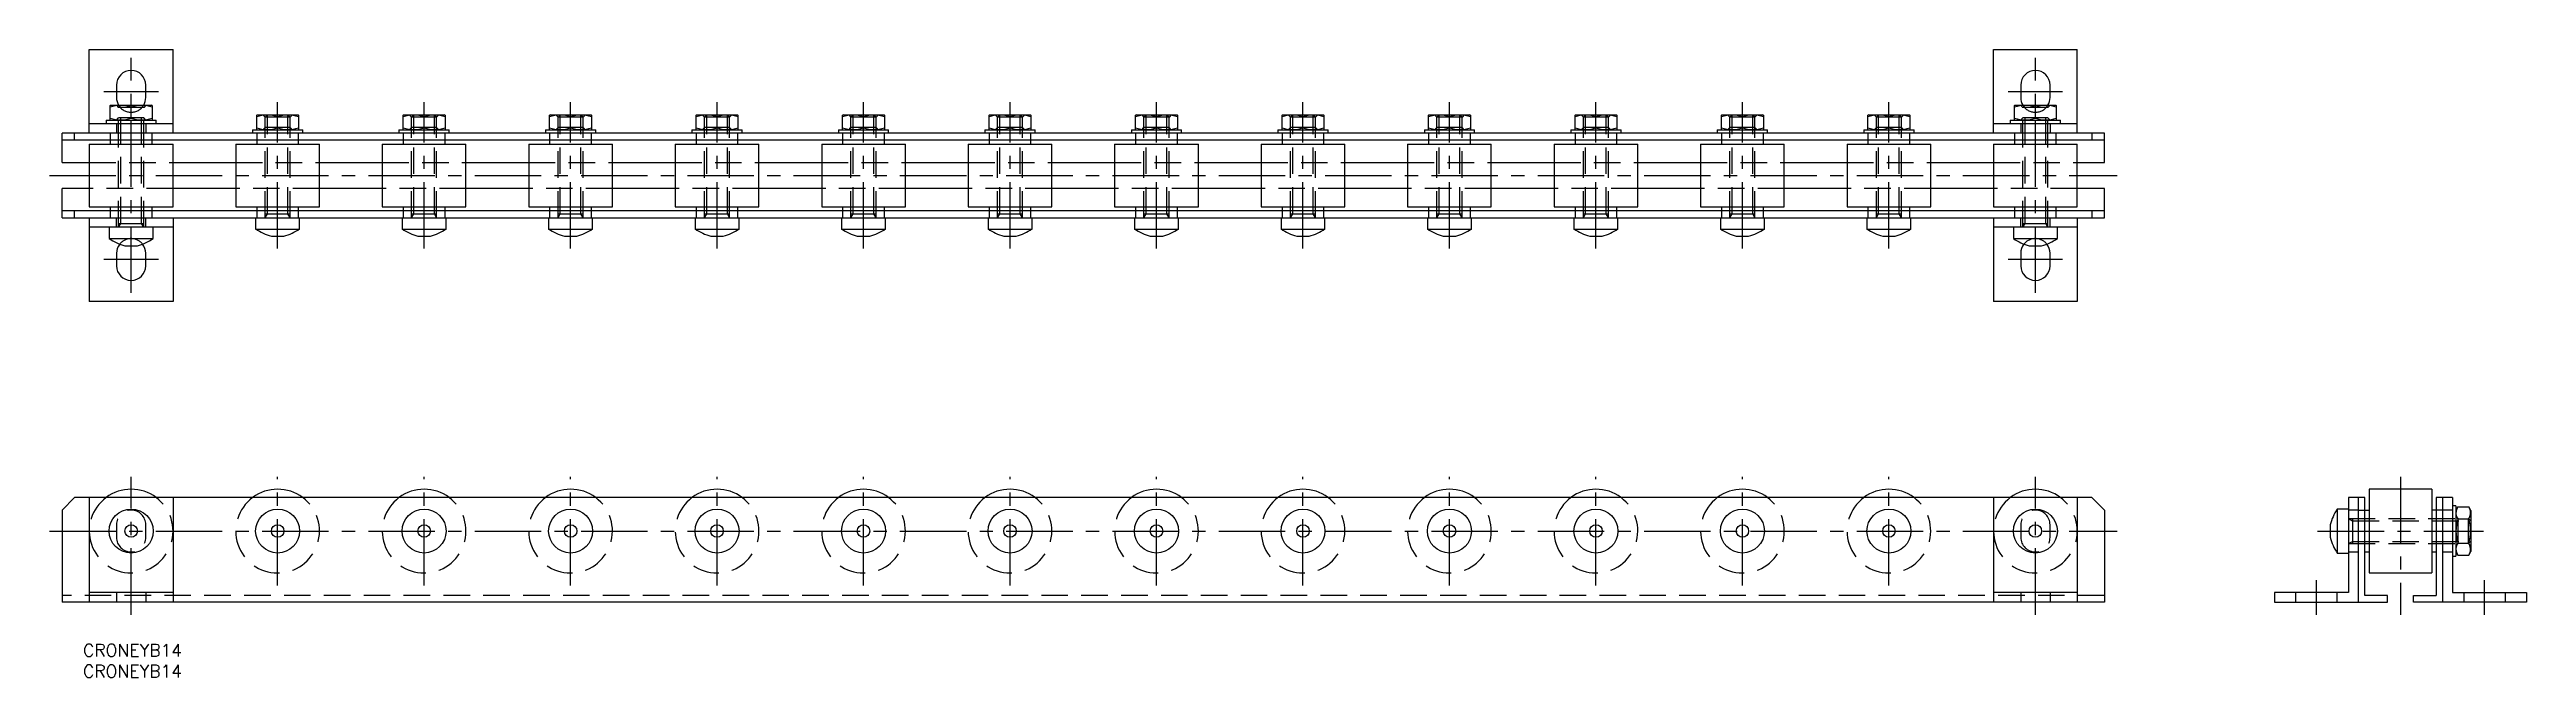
# Model space of a CAD drawing. Extents: x -3 to 589, y -8 to 142.
import ezdxf

# ---------------------------------------------------------------- set-up
doc = ezdxf.new("R2010")
doc.units = 0
doc.header["$LTSCALE"] = 0.5
doc.linetypes.add('CENTER', pattern=[50.8, 31.75, -6.35, 6.35, -6.35])
doc.linetypes.add('DASHED', pattern=[19.05, 12.7, -6.35])
for name, color, linetype in [('MSM_CENTER', 1, 'CENTER'), ('MSM_CONTINUOUS', 7, 'CONTINUOUS'), ('MSM_DASHED', 4, 'DASHED'), ('MSM_PART_NUMBER', 7, 'CONTINUOUS')]:
    doc.layers.add(name, color=color, linetype=linetype)
doc.styles.get("Standard").update_dxf_attribs({"font": 'txt.shx', "height": 3, "bigfont": 'bigfont.shx'})

# ---------------------------------------------------------------- blocks, each defined once
blk = doc.blocks.new('*U45')
at = {"layer": 'MSM_PART_NUMBER'}
blk.add_text('CRONEYB14', height=3, dxfattribs=at).set_placement((5, -3))
blk = doc.blocks.new('*U46')
at = {"layer": 'MSM_PART_NUMBER'}
blk.add_text('CRONEYB14', height=3, dxfattribs=at).set_placement((5, -8))

msp = doc.modelspace()

# ---------------------------------------------------------------- linework, layer by layer
at = {"layer": 'MSM_CENTER'}
for p, q in [((16.5, 83.91), (16.5, 140.11)), ((471.5, 83.91), (471.5, 140.11)), ((10, 132.11), (23, 132.11)), ((465, 132.11), (478, 132.11)), ((51.5, 94.51), (51.5, 129.51)), ((86.5, 94.51), (86.5, 129.51)), ((121.5, 94.51), (121.5, 129.51)), ((156.5, 94.51), (156.5, 129.51)), ((191.5, 94.51), (191.5, 129.51)), ((226.5, 94.51), (226.5, 129.51)), ((261.5, 94.51), (261.5, 129.51)), ((296.5, 94.51), (296.5, 129.51)), ((331.5, 94.51), (331.5, 129.51)), ((366.5, 94.51), (366.5, 129.51)), ((401.5, 94.51), (401.5, 129.51)), ((436.5, 94.51), (436.5, 129.51)), ((-3, 112.01), (491, 112.01)), ((23, 91.91), (10, 91.91)), ((478, 91.91), (465, 91.91)), ((16.5, 7), (16.5, 40)), ((51.5, 14), (51.5, 40)), ((86.5, 14), (86.5, 40)), ((121.5, 14), (121.5, 40)), ((156.5, 14), (156.5, 40)), ((191.5, 14), (191.5, 40)), ((226.5, 14), (226.5, 40)), ((261.5, 14), (261.5, 40)), ((296.5, 14), (296.5, 40)), ((331.5, 14), (331.5, 40)), ((366.5, 14), (366.5, 40)), ((401.5, 14), (401.5, 40)), ((436.5, 14), (436.5, 40)), ((471.5, 7), (471.5, 40)), ((558.74, 40), (558.74, 7)), ((-3, 27), (491, 27)), ((538.94, 27), (578.54, 27)), ((538.64, 7), (538.64, 15.3)), ((578.84, 7), (578.84, 15.3))]:
    msp.add_line(p, q, dxfattribs=at)
at = {"layer": 'MSM_CONTINUOUS'}
for p, q in [((6.5, 122.11), (6.5, 142.11)), ((6.5, 142.11), (26.5, 142.11)), ((26.5, 122.11), (26.5, 142.11)), ((461.5, 122.11), (461.5, 142.11)), ((461.5, 142.11), (481.5, 142.11)), ((481.5, 122.11), (481.5, 142.11)), ((13, 133.61), (13, 130.61)), ((20, 130.61), (20, 133.61)), ((468, 133.61), (468, 130.61)), ((475, 130.61), (475, 133.61)), ((6.5, 124.41), (26.5, 124.41)), ((10.5, 125.21), (10.5, 124.41)), ((10.5, 125.21), (22.5, 125.21)), ((11.6, 128.81), (11.5, 128.75)), ((11.5, 125.27), (11.5, 128.75)), ((11.5, 125.27), (11.6, 125.21)), ((11.6, 128.81), (21.4, 128.81)), ((16.5, 125.72), (16.5, 128.31)), ((21.5, 128.75), (21.4, 128.81)), ((21.4, 125.21), (21.5, 125.27)), ((21.5, 128.75), (21.5, 125.27)), ((22.5, 124.41), (22.5, 125.21)), ((46.6, 126.51), (46.5, 126.45)), ((46.5, 122.97), (46.5, 126.45)), ((46.6, 126.51), (56.4, 126.51)), ((51.5, 123.42), (51.5, 126.01)), ((56.5, 126.45), (56.4, 126.51)), ((56.5, 126.45), (56.5, 122.97)), ((81.6, 126.51), (81.5, 126.45)), ((81.5, 122.97), (81.5, 126.45)), ((81.6, 126.51), (91.4, 126.51)), ((86.5, 123.42), (86.5, 126.01)), ((91.5, 126.45), (91.4, 126.51)), ((91.5, 126.45), (91.5, 122.97)), ((116.6, 126.51), (116.5, 126.45)), ((116.5, 122.97), (116.5, 126.45)), ((116.6, 126.51), (126.4, 126.51)), ((121.5, 123.42), (121.5, 126.01)), ((126.5, 126.45), (126.4, 126.51)), ((126.5, 126.45), (126.5, 122.97)), ((151.6, 126.51), (151.5, 126.45)), ((151.5, 122.97), (151.5, 126.45)), ((151.6, 126.51), (161.4, 126.51)), ((156.5, 123.42), (156.5, 126.01)), ((161.5, 126.45), (161.4, 126.51)), ((161.5, 126.45), (161.5, 122.97)), ((186.6, 126.51), (186.5, 126.45)), ((186.5, 122.97), (186.5, 126.45)), ((186.6, 126.51), (196.4, 126.51)), ((191.5, 123.42), (191.5, 126.01)), ((196.5, 126.45), (196.4, 126.51)), ((196.5, 126.45), (196.5, 122.97)), ((221.6, 126.51), (221.5, 126.45)), ((221.5, 122.97), (221.5, 126.45)), ((221.6, 126.51), (231.4, 126.51)), ((226.5, 123.42), (226.5, 126.01)), ((231.5, 126.45), (231.4, 126.51)), ((231.5, 126.45), (231.5, 122.97)), ((256.6, 126.51), (256.5, 126.45)), ((256.5, 122.97), (256.5, 126.45)), ((256.6, 126.51), (266.4, 126.51)), ((261.5, 123.42), (261.5, 126.01)), ((266.5, 126.45), (266.4, 126.51)), ((266.5, 126.45), (266.5, 122.97)), ((291.6, 126.51), (291.5, 126.45)), ((291.5, 122.97), (291.5, 126.45)), ((291.6, 126.51), (301.4, 126.51)), ((296.5, 123.42), (296.5, 126.01)), ((301.5, 126.45), (301.4, 126.51)), ((301.5, 126.45), (301.5, 122.97)), ((326.6, 126.51), (326.5, 126.45)), ((326.5, 122.97), (326.5, 126.45)), ((326.6, 126.51), (336.4, 126.51)), ((331.5, 123.42), (331.5, 126.01)), ((336.5, 126.45), (336.4, 126.51)), ((336.5, 126.45), (336.5, 122.97)), ((361.6, 126.51), (361.5, 126.45)), ((361.5, 122.97), (361.5, 126.45)), ((361.6, 126.51), (371.4, 126.51)), ((366.5, 123.42), (366.5, 126.01)), ((371.5, 126.45), (371.4, 126.51)), ((371.5, 126.45), (371.5, 122.97)), ((396.6, 126.51), (396.5, 126.45)), ((396.5, 122.97), (396.5, 126.45)), ((396.6, 126.51), (406.4, 126.51)), ((401.5, 123.42), (401.5, 126.01)), ((406.5, 126.45), (406.4, 126.51)), ((406.5, 126.45), (406.5, 122.97)), ((431.6, 126.51), (431.5, 126.45)), ((431.5, 122.97), (431.5, 126.45)), ((431.6, 126.51), (441.4, 126.51)), ((436.5, 123.42), (436.5, 126.01)), ((441.5, 126.45), (441.4, 126.51)), ((441.5, 126.45), (441.5, 122.97)), ((461.5, 124.41), (481.5, 124.41)), ((465.5, 125.21), (465.5, 124.41)), ((465.5, 125.21), (477.5, 125.21)), ((466.6, 128.81), (466.5, 128.75)), ((466.5, 125.27), (466.5, 128.75)), ((466.5, 125.27), (466.6, 125.21)), ((466.6, 128.81), (476.4, 128.81)), ((471.5, 125.72), (471.5, 128.31)), ((476.5, 128.75), (476.4, 128.81)), ((476.4, 125.21), (476.5, 125.27)), ((476.5, 128.75), (476.5, 125.27)), ((477.5, 124.41), (477.5, 125.21)), ((488, 122.11), (0, 122.11)), ((0, 115.11), (0, 122.11)), ((0, 120.51), (488, 120.51)), ((3, 120.51), (3, 122.11)), ((6.5, 119.51), (6.5, 104.51)), ((6.5, 119.51), (26.5, 119.51)), ((11.5, 120.51), (11.5, 119.51)), ((21.5, 119.51), (21.5, 120.51)), ((26.5, 104.51), (26.5, 119.51)), ((41.5, 119.51), (41.5, 104.51)), ((41.5, 119.51), (61.5, 119.51)), ((45.5, 122.91), (45.5, 122.11)), ((45.5, 122.91), (57.5, 122.91)), ((46.5, 122.97), (46.6, 122.91)), ((46.5, 120.51), (46.5, 119.51)), ((56.4, 122.91), (56.5, 122.97)), ((56.5, 119.51), (56.5, 120.51)), ((57.5, 122.11), (57.5, 122.91)), ((61.5, 104.51), (61.5, 119.51)), ((76.5, 119.51), (76.5, 104.51)), ((76.5, 119.51), (96.5, 119.51)), ((80.5, 122.91), (80.5, 122.11)), ((80.5, 122.91), (92.5, 122.91)), ((81.5, 122.97), (81.6, 122.91)), ((81.5, 120.51), (81.5, 119.51)), ((91.4, 122.91), (91.5, 122.97)), ((91.5, 119.51), (91.5, 120.51)), ((92.5, 122.11), (92.5, 122.91)), ((96.5, 104.51), (96.5, 119.51)), ((111.5, 119.51), (111.5, 104.51)), ((111.5, 119.51), (131.5, 119.51)), ((115.5, 122.91), (115.5, 122.11)), ((115.5, 122.91), (127.5, 122.91)), ((116.5, 122.97), (116.6, 122.91)), ((116.5, 120.51), (116.5, 119.51)), ((126.4, 122.91), (126.5, 122.97)), ((126.5, 119.51), (126.5, 120.51)), ((127.5, 122.11), (127.5, 122.91)), ((131.5, 104.51), (131.5, 119.51)), ((146.5, 119.51), (146.5, 104.51)), ((146.5, 119.51), (166.5, 119.51)), ((150.5, 122.91), (150.5, 122.11)), ((150.5, 122.91), (162.5, 122.91)), ((151.5, 122.97), (151.6, 122.91)), ((151.5, 120.51), (151.5, 119.51)), ((161.4, 122.91), (161.5, 122.97)), ((161.5, 119.51), (161.5, 120.51)), ((162.5, 122.11), (162.5, 122.91)), ((166.5, 104.51), (166.5, 119.51)), ((181.5, 119.51), (181.5, 104.51)), ((181.5, 119.51), (201.5, 119.51)), ((185.5, 122.91), (185.5, 122.11)), ((185.5, 122.91), (197.5, 122.91)), ((186.5, 122.97), (186.6, 122.91)), ((186.5, 120.51), (186.5, 119.51)), ((196.4, 122.91), (196.5, 122.97)), ((196.5, 119.51), (196.5, 120.51)), ((197.5, 122.11), (197.5, 122.91)), ((201.5, 104.51), (201.5, 119.51)), ((216.5, 119.51), (216.5, 104.51)), ((216.5, 119.51), (236.5, 119.51)), ((220.5, 122.91), (220.5, 122.11)), ((220.5, 122.91), (232.5, 122.91)), ((221.5, 122.97), (221.6, 122.91)), ((221.5, 120.51), (221.5, 119.51)), ((231.4, 122.91), (231.5, 122.97)), ((231.5, 119.51), (231.5, 120.51)), ((232.5, 122.11), (232.5, 122.91)), ((236.5, 104.51), (236.5, 119.51)), ((251.5, 119.51), (251.5, 104.51)), ((251.5, 119.51), (271.5, 119.51)), ((255.5, 122.91), (255.5, 122.11)), ((255.5, 122.91), (267.5, 122.91)), ((256.5, 122.97), (256.6, 122.91)), ((256.5, 120.51), (256.5, 119.51)), ((266.4, 122.91), (266.5, 122.97)), ((266.5, 119.51), (266.5, 120.51)), ((267.5, 122.11), (267.5, 122.91)), ((271.5, 104.51), (271.5, 119.51)), ((286.5, 119.51), (286.5, 104.51)), ((286.5, 119.51), (306.5, 119.51)), ((290.5, 122.91), (290.5, 122.11)), ((290.5, 122.91), (302.5, 122.91)), ((291.5, 122.97), (291.6, 122.91)), ((291.5, 120.51), (291.5, 119.51)), ((301.4, 122.91), (301.5, 122.97)), ((301.5, 119.51), (301.5, 120.51)), ((302.5, 122.11), (302.5, 122.91)), ((306.5, 104.51), (306.5, 119.51)), ((321.5, 119.51), (321.5, 104.51)), ((321.5, 119.51), (341.5, 119.51)), ((325.5, 122.91), (325.5, 122.11)), ((325.5, 122.91), (337.5, 122.91)), ((326.5, 122.97), (326.6, 122.91)), ((326.5, 120.51), (326.5, 119.51)), ((336.4, 122.91), (336.5, 122.97)), ((336.5, 119.51), (336.5, 120.51)), ((337.5, 122.11), (337.5, 122.91)), ((341.5, 104.51), (341.5, 119.51)), ((356.5, 119.51), (356.5, 104.51)), ((356.5, 119.51), (376.5, 119.51)), ((360.5, 122.91), (360.5, 122.11)), ((360.5, 122.91), (372.5, 122.91)), ((361.5, 122.97), (361.6, 122.91)), ((361.5, 120.51), (361.5, 119.51)), ((371.4, 122.91), (371.5, 122.97)), ((371.5, 119.51), (371.5, 120.51)), ((372.5, 122.11), (372.5, 122.91)), ((376.5, 104.51), (376.5, 119.51)), ((391.5, 119.51), (391.5, 104.51)), ((391.5, 119.51), (411.5, 119.51)), ((395.5, 122.91), (395.5, 122.11)), ((395.5, 122.91), (407.5, 122.91)), ((396.5, 122.97), (396.6, 122.91)), ((396.5, 120.51), (396.5, 119.51)), ((406.4, 122.91), (406.5, 122.97)), ((406.5, 119.51), (406.5, 120.51)), ((407.5, 122.11), (407.5, 122.91)), ((411.5, 104.51), (411.5, 119.51)), ((426.5, 119.51), (426.5, 104.51)), ((426.5, 119.51), (446.5, 119.51)), ((430.5, 122.91), (430.5, 122.11)), ((430.5, 122.91), (442.5, 122.91)), ((431.5, 122.97), (431.6, 122.91)), ((431.5, 120.51), (431.5, 119.51)), ((441.4, 122.91), (441.5, 122.97)), ((441.5, 119.51), (441.5, 120.51)), ((442.5, 122.11), (442.5, 122.91)), ((446.5, 104.51), (446.5, 119.51)), ((461.5, 119.51), (461.5, 104.51)), ((461.5, 119.51), (481.5, 119.51)), ((466.5, 120.51), (466.5, 119.51)), ((476.5, 119.51), (476.5, 120.51)), ((481.5, 104.51), (481.5, 119.51)), ((485, 122.11), (485, 120.51)), ((488, 115.11), (488, 122.11)), ((0, 115.11), (6.5, 115.11)), ((26.5, 115.11), (41.5, 115.11)), ((61.5, 115.11), (76.5, 115.11)), ((96.5, 115.11), (111.5, 115.11)), ((131.5, 115.11), (146.5, 115.11)), ((166.5, 115.11), (181.5, 115.11)), ((201.5, 115.11), (216.5, 115.11)), ((236.5, 115.11), (251.5, 115.11)), ((271.5, 115.11), (286.5, 115.11)), ((306.5, 115.11), (321.5, 115.11)), ((341.5, 115.11), (356.5, 115.11)), ((376.5, 115.11), (391.5, 115.11)), ((411.5, 115.11), (426.5, 115.11)), ((446.5, 115.11), (461.5, 115.11)), ((481.5, 115.11), (488, 115.11)), ((6.5, 108.91), (0, 108.91)), ((0, 101.91), (0, 108.91)), ((41.5, 108.91), (26.5, 108.91)), ((76.5, 108.91), (61.5, 108.91)), ((111.5, 108.91), (96.5, 108.91)), ((146.5, 108.91), (131.5, 108.91)), ((181.5, 108.91), (166.5, 108.91)), ((216.5, 108.91), (201.5, 108.91)), ((251.5, 108.91), (236.5, 108.91)), ((286.5, 108.91), (271.5, 108.91)), ((321.5, 108.91), (306.5, 108.91)), ((356.5, 108.91), (341.5, 108.91)), ((391.5, 108.91), (376.5, 108.91)), ((426.5, 108.91), (411.5, 108.91)), ((461.5, 108.91), (446.5, 108.91)), ((488, 108.91), (481.5, 108.91)), ((488, 101.91), (488, 108.91)), ((488, 103.51), (0, 103.51)), ((0, 101.91), (488, 101.91)), ((3, 101.91), (3, 103.51)), ((6.5, 104.51), (26.5, 104.51)), ((6.5, 101.91), (6.5, 81.91)), ((11.5, 104.51), (11.5, 103.51)), ((21.5, 103.51), (21.5, 104.51)), ((26.5, 101.91), (26.5, 81.91)), ((41.5, 104.51), (61.5, 104.51)), ((46.25, 101.91), (46.25, 99.2)), ((46.5, 104.51), (46.5, 103.51)), ((56.5, 103.51), (56.5, 104.51)), ((56.75, 99.2), (56.75, 101.91)), ((76.5, 104.51), (96.5, 104.51)), ((81.25, 101.91), (81.25, 99.2)), ((81.5, 104.51), (81.5, 103.51)), ((91.5, 103.51), (91.5, 104.51)), ((91.75, 99.2), (91.75, 101.91)), ((111.5, 104.51), (131.5, 104.51)), ((116.25, 101.91), (116.25, 99.2)), ((116.5, 104.51), (116.5, 103.51)), ((126.5, 103.51), (126.5, 104.51)), ((126.75, 99.2), (126.75, 101.91)), ((146.5, 104.51), (166.5, 104.51)), ((151.25, 101.91), (151.25, 99.2)), ((151.5, 104.51), (151.5, 103.51)), ((161.5, 103.51), (161.5, 104.51)), ((161.75, 99.2), (161.75, 101.91)), ((181.5, 104.51), (201.5, 104.51)), ((186.25, 101.91), (186.25, 99.2)), ((186.5, 104.51), (186.5, 103.51)), ((196.5, 103.51), (196.5, 104.51)), ((196.75, 99.2), (196.75, 101.91)), ((216.5, 104.51), (236.5, 104.51)), ((221.25, 101.91), (221.25, 99.2)), ((221.5, 104.51), (221.5, 103.51)), ((231.5, 103.51), (231.5, 104.51)), ((231.75, 99.2), (231.75, 101.91)), ((251.5, 104.51), (271.5, 104.51)), ((256.25, 101.91), (256.25, 99.2)), ((256.5, 104.51), (256.5, 103.51)), ((266.5, 103.51), (266.5, 104.51)), ((266.75, 99.2), (266.75, 101.91)), ((286.5, 104.51), (306.5, 104.51)), ((291.25, 101.91), (291.25, 99.2)), ((291.5, 104.51), (291.5, 103.51)), ((301.5, 103.51), (301.5, 104.51)), ((301.75, 99.2), (301.75, 101.91)), ((321.5, 104.51), (341.5, 104.51)), ((326.25, 101.91), (326.25, 99.2)), ((326.5, 104.51), (326.5, 103.51)), ((336.5, 103.51), (336.5, 104.51)), ((336.75, 99.2), (336.75, 101.91)), ((356.5, 104.51), (376.5, 104.51)), ((361.25, 101.91), (361.25, 99.2)), ((361.5, 104.51), (361.5, 103.51)), ((371.5, 103.51), (371.5, 104.51)), ((371.75, 99.2), (371.75, 101.91)), ((391.5, 104.51), (411.5, 104.51)), ((396.25, 101.91), (396.25, 99.2)), ((396.5, 104.51), (396.5, 103.51)), ((406.5, 103.51), (406.5, 104.51)), ((406.75, 99.2), (406.75, 101.91)), ((426.5, 104.51), (446.5, 104.51)), ((431.25, 101.91), (431.25, 99.2)), ((431.5, 104.51), (431.5, 103.51)), ((441.5, 103.51), (441.5, 104.51)), ((441.75, 99.2), (441.75, 101.91)), ((461.5, 104.51), (481.5, 104.51)), ((461.5, 101.91), (461.5, 81.91)), ((466.5, 104.51), (466.5, 103.51)), ((476.5, 103.51), (476.5, 104.51)), ((481.5, 101.91), (481.5, 81.91)), ((485, 103.51), (485, 101.91)), ((26.5, 99.61), (6.5, 99.61)), ((11.25, 99.61), (11.25, 96.9)), ((11.25, 96.9), (21.75, 96.9)), ((15.01, 95.21), (17.99, 95.21)), ((21.75, 96.9), (21.75, 99.61)), ((46.25, 99.2), (56.75, 99.2)), ((50.01, 97.51), (52.99, 97.51)), ((81.25, 99.2), (91.75, 99.2)), ((85.01, 97.51), (87.99, 97.51)), ((116.25, 99.2), (126.75, 99.2)), ((120.01, 97.51), (122.99, 97.51)), ((151.25, 99.2), (161.75, 99.2)), ((155.01, 97.51), (157.99, 97.51)), ((186.25, 99.2), (196.75, 99.2)), ((190.01, 97.51), (192.99, 97.51)), ((221.25, 99.2), (231.75, 99.2)), ((225.01, 97.51), (227.99, 97.51)), ((256.25, 99.2), (266.75, 99.2)), ((260.01, 97.51), (262.99, 97.51)), ((291.25, 99.2), (301.75, 99.2)), ((295.01, 97.51), (297.99, 97.51)), ((326.25, 99.2), (336.75, 99.2)), ((330.01, 97.51), (332.99, 97.51)), ((361.25, 99.2), (371.75, 99.2)), ((365.01, 97.51), (367.99, 97.51)), ((396.25, 99.2), (406.75, 99.2)), ((400.01, 97.51), (402.99, 97.51)), ((431.25, 99.2), (441.75, 99.2)), ((435.01, 97.51), (437.99, 97.51)), ((481.5, 99.61), (461.5, 99.61)), ((466.25, 99.61), (466.25, 96.9)), ((466.25, 96.9), (476.75, 96.9)), ((470.01, 95.21), (472.99, 95.21)), ((476.75, 96.9), (476.75, 99.61)), ((13, 93.41), (13, 90.41)), ((20, 90.41), (20, 93.41)), ((468, 93.41), (468, 90.41)), ((475, 90.41), (475, 93.41)), ((26.5, 81.91), (6.5, 81.91)), ((481.5, 81.91), (461.5, 81.91)), ((551.24, 37), (551.24, 17)), ((566.24, 37), (551.24, 37)), ((566.24, 37), (566.24, 17)), ((0, 32), (3, 35)), ((0, 32), (0, 10)), ((485, 35), (3, 35)), ((6.5, 35), (6.5, 10)), ((26.5, 35), (26.5, 10)), ((461.5, 35), (461.5, 10)), ((481.5, 35), (481.5, 10)), ((485, 35), (488, 32)), ((488, 32), (488, 10)), ((543.63, 32.25), (543.63, 21.75)), ((546.34, 32.25), (543.63, 32.25)), ((550.24, 35), (546.34, 35)), ((546.34, 35), (546.34, 12.3)), ((548.64, 35), (548.64, 10)), ((548.64, 32), (551.24, 32)), ((550.24, 11.6), (550.24, 35)), ((568.84, 32), (566.24, 32)), ((567.24, 35), (567.24, 11.6)), ((571.14, 35), (567.24, 35)), ((568.84, 10), (568.84, 35)), ((571.14, 35), (571.14, 12.3)), ((571.94, 33), (571.14, 33)), ((571.94, 33), (571.94, 21)), ((572.44, 32.77), (571.94, 31.9)), ((572.44, 32.77), (575.03, 32.77)), ((572.44, 29.89), (575.03, 29.89)), ((575.54, 31.9), (575.03, 32.77)), ((575.54, 31.9), (575.54, 22.1)), ((541.94, 28.49), (541.94, 25.51)), ((572.44, 24.11), (575.03, 24.11)), ((543.63, 21.75), (546.34, 21.75)), ((550.24, 22), (551.24, 22)), ((566.24, 22), (567.24, 22)), ((571.14, 21), (571.94, 21)), ((571.94, 22.1), (572.44, 21.23)), ((572.44, 21.23), (575.03, 21.23)), ((575.03, 21.23), (575.54, 22.1)), ((26.5, 12.3), (6.5, 12.3)), ((481.5, 12.3), (461.5, 12.3)), ((546.34, 12.3), (528.64, 12.3)), ((528.64, 12.3), (528.64, 10)), ((551.24, 17), (566.24, 17)), ((571.14, 12.3), (588.84, 12.3)), ((588.84, 12.3), (588.84, 10)), ((488, 10), (0, 10)), ((528.64, 10), (555.64, 10)), ((555.64, 11.6), (550.24, 11.6)), ((555.64, 10), (555.64, 11.6)), ((561.84, 11.6), (567.24, 11.6)), ((561.84, 10), (561.84, 11.6)), ((588.84, 10), (561.84, 10))]:
    msp.add_line(p, q, dxfattribs=at)
for centre, radius in [((16.5, 27), 5.25), ((51.5, 27), 5.25), ((86.5, 27), 5.25), ((121.5, 27), 5.25), ((156.5, 27), 5.25), ((191.5, 27), 5.25), ((226.5, 27), 5.25), ((261.5, 27), 5.25), ((296.5, 27), 5.25), ((331.5, 27), 5.25), ((366.5, 27), 5.25), ((401.5, 27), 5.25), ((436.5, 27), 5.25), ((471.5, 27), 5.25), ((16.5, 27), 1.49), ((51.5, 27), 1.49), ((86.5, 27), 1.49), ((121.5, 27), 1.49), ((156.5, 27), 1.49), ((191.5, 27), 1.49), ((226.5, 27), 1.49), ((261.5, 27), 1.49), ((296.5, 27), 1.49), ((331.5, 27), 1.49), ((366.5, 27), 1.49), ((401.5, 27), 1.49), ((436.5, 27), 1.49), ((471.5, 27), 1.49)]:
    msp.add_circle(centre, radius, dxfattribs=at)
for centre, radius, start, end in [((16.5, 133.61), 3.5, 0, 180), ((471.5, 133.61), 3.5, 0, 180), ((16.5, 130.61), 3.5, 180, 210.94972), ((16.5, 130.61), 3.5, 329.05028, 0), ((471.5, 130.61), 3.5, 180, 210.94972), ((471.5, 130.61), 3.5, 329.05028, 0), ((14, 121.38), 7.37, 70.15922, 109.84078), ((14, 132.64), 7.37, 250.15922, 289.84078), ((19, 121.38), 7.37, 70.15922, 109.84078), ((19, 132.64), 7.37, 250.15922, 289.84078), ((49, 119.08), 7.37, 70.15922, 109.84078), ((54, 119.08), 7.37, 70.15922, 109.84078), ((84, 119.08), 7.37, 70.15922, 109.84078), ((89, 119.08), 7.37, 70.15922, 109.84078), ((119, 119.08), 7.37, 70.15922, 109.84078), ((124, 119.08), 7.37, 70.15922, 109.84078), ((154, 119.08), 7.37, 70.15922, 109.84078), ((159, 119.08), 7.37, 70.15922, 109.84078), ((189, 119.08), 7.37, 70.15922, 109.84078), ((194, 119.08), 7.37, 70.15922, 109.84078), ((224, 119.08), 7.37, 70.15922, 109.84078), ((229, 119.08), 7.37, 70.15922, 109.84078), ((259, 119.08), 7.37, 70.15922, 109.84078), ((264, 119.08), 7.37, 70.15922, 109.84078), ((294, 119.08), 7.37, 70.15922, 109.84078), ((299, 119.08), 7.37, 70.15922, 109.84078), ((329, 119.08), 7.37, 70.15922, 109.84078), ((334, 119.08), 7.37, 70.15922, 109.84078), ((364, 119.08), 7.37, 70.15922, 109.84078), ((369, 119.08), 7.37, 70.15922, 109.84078), ((399, 119.08), 7.37, 70.15922, 109.84078), ((404, 119.08), 7.37, 70.15922, 109.84078), ((434, 119.08), 7.37, 70.15922, 109.84078), ((439, 119.08), 7.37, 70.15922, 109.84078), ((469, 121.38), 7.37, 70.15922, 109.84078), ((469, 132.64), 7.37, 250.15922, 289.84078), ((474, 121.38), 7.37, 70.15922, 109.84078), ((474, 132.64), 7.37, 250.15922, 289.84078), ((49, 130.34), 7.37, 250.15922, 289.84078), ((54, 130.34), 7.37, 250.15922, 289.84078), ((84, 130.34), 7.37, 250.15922, 289.84078), ((89, 130.34), 7.37, 250.15922, 289.84078), ((119, 130.34), 7.37, 250.15922, 289.84078), ((124, 130.34), 7.37, 250.15922, 289.84078), ((154, 130.34), 7.37, 250.15922, 289.84078), ((159, 130.34), 7.37, 250.15922, 289.84078), ((189, 130.34), 7.37, 250.15922, 289.84078), ((194, 130.34), 7.37, 250.15922, 289.84078), ((224, 130.34), 7.37, 250.15922, 289.84078), ((229, 130.34), 7.37, 250.15922, 289.84078), ((259, 130.34), 7.37, 250.15922, 289.84078), ((264, 130.34), 7.37, 250.15922, 289.84078), ((294, 130.34), 7.37, 250.15922, 289.84078), ((299, 130.34), 7.37, 250.15922, 289.84078), ((329, 130.34), 7.37, 250.15922, 289.84078), ((334, 130.34), 7.37, 250.15922, 289.84078), ((364, 130.34), 7.37, 250.15922, 289.84078), ((369, 130.34), 7.37, 250.15922, 289.84078), ((399, 130.34), 7.37, 250.15922, 289.84078), ((404, 130.34), 7.37, 250.15922, 289.84078), ((434, 130.34), 7.37, 250.15922, 289.84078), ((439, 130.34), 7.37, 250.15922, 289.84078), ((18.04, 106.95), 12.12, 235.94449, 255.52141), ((16.5, 93.41), 3.5, 141.2477, 180), ((14.96, 106.95), 12.12, 284.47859, 304.05551), ((16.5, 93.41), 3.5, 0, 38.7523), ((53.04, 109.25), 12.12, 235.94449, 255.52141), ((49.96, 109.25), 12.12, 284.47859, 304.05551), ((88.04, 109.25), 12.12, 235.94449, 255.52141), ((84.96, 109.25), 12.12, 284.47859, 304.05551), ((123.04, 109.25), 12.12, 235.94449, 255.52141), ((119.96, 109.25), 12.12, 284.47859, 304.05551), ((158.04, 109.25), 12.12, 235.94449, 255.52141), ((154.96, 109.25), 12.12, 284.47859, 304.05551), ((193.04, 109.25), 12.12, 235.94449, 255.52141), ((189.96, 109.25), 12.12, 284.47859, 304.05551), ((228.04, 109.25), 12.12, 235.94449, 255.52141), ((224.96, 109.25), 12.12, 284.47859, 304.05551), ((263.04, 109.25), 12.12, 235.94449, 255.52141), ((259.96, 109.25), 12.12, 284.47859, 304.05551), ((298.04, 109.25), 12.12, 235.94449, 255.52141), ((294.96, 109.25), 12.12, 284.47859, 304.05551), ((333.04, 109.25), 12.12, 235.94449, 255.52141), ((329.96, 109.25), 12.12, 284.47859, 304.05551), ((368.04, 109.25), 12.12, 235.94449, 255.52141), ((364.96, 109.25), 12.12, 284.47859, 304.05551), ((403.04, 109.25), 12.12, 235.94449, 255.52141), ((399.96, 109.25), 12.12, 284.47859, 304.05551), ((438.04, 109.25), 12.12, 235.94449, 255.52141), ((434.96, 109.25), 12.12, 284.47859, 304.05551), ((473.04, 106.95), 12.12, 235.94449, 255.52141), ((471.5, 93.41), 3.5, 141.2477, 180), ((469.96, 106.95), 12.12, 284.47859, 304.05551), ((471.5, 93.41), 3.5, 0, 38.7523), ((16.5, 90.41), 3.5, 180, 0), ((471.5, 90.41), 3.5, 180, 0), ((16.5, 27), 10, 53.1301, 126.8699), ((51.5, 27), 10, 53.1301, 126.8699), ((86.5, 27), 10, 53.1301, 126.8699), ((121.5, 27), 10, 53.1301, 126.8699), ((156.5, 27), 10, 53.1301, 126.8699), ((191.5, 27), 10, 53.1301, 126.8699), ((226.5, 27), 10, 53.1301, 126.8699), ((261.5, 27), 10, 53.1301, 126.8699), ((296.5, 27), 10, 53.1301, 126.8699), ((331.5, 27), 10, 53.1301, 126.8699), ((366.5, 27), 10, 53.1301, 126.8699), ((401.5, 27), 10, 53.1301, 126.8699), ((436.5, 27), 10, 53.1301, 126.8699), ((471.5, 27), 10, 53.1301, 126.8699), ((553.67, 25.46), 12.12, 145.94449, 165.52141), ((574.55, 31.33), 2.56, 154.35735, 214.35735), ((581.6, 27), 9.61, 162.51237, 197.48763), ((572.92, 31.33), 2.56, 325.64265, 25.64265), ((565.87, 27), 9.61, 342.51237, 17.48763), ((553.67, 28.54), 12.12, 194.47859, 214.05551), ((574.55, 22.67), 2.56, 145.64265, 205.64265), ((572.92, 22.67), 2.56, 334.35735, 34.35735)]:
    msp.add_arc(centre, radius, start, end, dxfattribs=at)
at = {"layer": 'MSM_DASHED'}
for p, q in [((12.96, 128.81), (13.5, 128.27)), ((12.96, 125.21), (13.5, 125.75)), ((13, 124.41), (13, 122.11)), ((14.04, 128.81), (13.5, 128.27)), ((19.5, 128.27), (13.5, 128.27)), ((13.5, 99.61), (13.5, 128.27)), ((19.5, 125.75), (13.5, 125.75)), ((14.04, 100.55), (14.04, 128.81)), ((18.96, 128.81), (19.5, 128.27)), ((18.96, 100.55), (18.96, 128.81)), ((20.04, 128.81), (19.5, 128.27)), ((19.5, 99.61), (19.5, 128.27)), ((20.04, 125.21), (19.5, 125.75)), ((20, 124.41), (20, 122.11)), ((47.96, 126.51), (48.5, 125.97)), ((49.04, 126.51), (48.5, 125.97)), ((54.5, 125.97), (48.5, 125.97)), ((48.5, 101.91), (48.5, 125.97)), ((49.04, 102.85), (49.04, 126.51)), ((53.96, 126.51), (54.5, 125.97)), ((53.96, 102.85), (53.96, 126.51)), ((55.04, 126.51), (54.5, 125.97)), ((54.5, 101.91), (54.5, 125.97)), ((82.96, 126.51), (83.5, 125.97)), ((84.04, 126.51), (83.5, 125.97)), ((89.5, 125.97), (83.5, 125.97)), ((83.5, 101.91), (83.5, 125.97)), ((84.04, 102.85), (84.04, 126.51)), ((88.96, 126.51), (89.5, 125.97)), ((88.96, 102.85), (88.96, 126.51)), ((90.04, 126.51), (89.5, 125.97)), ((89.5, 101.91), (89.5, 125.97)), ((117.96, 126.51), (118.5, 125.97)), ((119.04, 126.51), (118.5, 125.97)), ((124.5, 125.97), (118.5, 125.97)), ((118.5, 101.91), (118.5, 125.97)), ((119.04, 102.85), (119.04, 126.51)), ((123.96, 126.51), (124.5, 125.97)), ((123.96, 102.85), (123.96, 126.51)), ((125.04, 126.51), (124.5, 125.97)), ((124.5, 101.91), (124.5, 125.97)), ((152.96, 126.51), (153.5, 125.97)), ((154.04, 126.51), (153.5, 125.97)), ((159.5, 125.97), (153.5, 125.97)), ((153.5, 101.91), (153.5, 125.97)), ((154.04, 102.85), (154.04, 126.51)), ((158.96, 126.51), (159.5, 125.97)), ((158.96, 102.85), (158.96, 126.51)), ((160.04, 126.51), (159.5, 125.97)), ((159.5, 101.91), (159.5, 125.97)), ((187.96, 126.51), (188.5, 125.97)), ((189.04, 126.51), (188.5, 125.97)), ((194.5, 125.97), (188.5, 125.97)), ((188.5, 101.91), (188.5, 125.97)), ((189.04, 102.85), (189.04, 126.51)), ((193.96, 126.51), (194.5, 125.97)), ((193.96, 102.85), (193.96, 126.51)), ((195.04, 126.51), (194.5, 125.97)), ((194.5, 101.91), (194.5, 125.97)), ((222.96, 126.51), (223.5, 125.97)), ((224.04, 126.51), (223.5, 125.97)), ((229.5, 125.97), (223.5, 125.97)), ((223.5, 101.91), (223.5, 125.97)), ((224.04, 102.85), (224.04, 126.51)), ((228.96, 126.51), (229.5, 125.97)), ((228.96, 102.85), (228.96, 126.51)), ((230.04, 126.51), (229.5, 125.97)), ((229.5, 101.91), (229.5, 125.97)), ((257.96, 126.51), (258.5, 125.97)), ((259.04, 126.51), (258.5, 125.97)), ((264.5, 125.97), (258.5, 125.97)), ((258.5, 101.91), (258.5, 125.97)), ((259.04, 102.85), (259.04, 126.51)), ((263.96, 126.51), (264.5, 125.97)), ((263.96, 102.85), (263.96, 126.51)), ((265.04, 126.51), (264.5, 125.97)), ((264.5, 101.91), (264.5, 125.97)), ((292.96, 126.51), (293.5, 125.97)), ((294.04, 126.51), (293.5, 125.97)), ((299.5, 125.97), (293.5, 125.97)), ((293.5, 101.91), (293.5, 125.97)), ((294.04, 102.85), (294.04, 126.51)), ((298.96, 126.51), (299.5, 125.97)), ((298.96, 102.85), (298.96, 126.51)), ((300.04, 126.51), (299.5, 125.97)), ((299.5, 101.91), (299.5, 125.97)), ((327.96, 126.51), (328.5, 125.97)), ((329.04, 126.51), (328.5, 125.97)), ((334.5, 125.97), (328.5, 125.97)), ((328.5, 101.91), (328.5, 125.97)), ((329.04, 102.85), (329.04, 126.51)), ((333.96, 126.51), (334.5, 125.97)), ((333.96, 102.85), (333.96, 126.51)), ((335.04, 126.51), (334.5, 125.97)), ((334.5, 101.91), (334.5, 125.97)), ((362.96, 126.51), (363.5, 125.97)), ((364.04, 126.51), (363.5, 125.97)), ((369.5, 125.97), (363.5, 125.97)), ((363.5, 101.91), (363.5, 125.97)), ((364.04, 102.85), (364.04, 126.51)), ((368.96, 126.51), (369.5, 125.97)), ((368.96, 102.85), (368.96, 126.51)), ((370.04, 126.51), (369.5, 125.97)), ((369.5, 101.91), (369.5, 125.97)), ((397.96, 126.51), (398.5, 125.97)), ((399.04, 126.51), (398.5, 125.97)), ((404.5, 125.97), (398.5, 125.97)), ((398.5, 101.91), (398.5, 125.97)), ((399.04, 102.85), (399.04, 126.51)), ((403.96, 126.51), (404.5, 125.97)), ((403.96, 102.85), (403.96, 126.51)), ((405.04, 126.51), (404.5, 125.97)), ((404.5, 101.91), (404.5, 125.97)), ((432.96, 126.51), (433.5, 125.97)), ((434.04, 126.51), (433.5, 125.97)), ((439.5, 125.97), (433.5, 125.97)), ((433.5, 101.91), (433.5, 125.97)), ((434.04, 102.85), (434.04, 126.51)), ((438.96, 126.51), (439.5, 125.97)), ((438.96, 102.85), (438.96, 126.51)), ((440.04, 126.51), (439.5, 125.97)), ((439.5, 101.91), (439.5, 125.97)), ((467.96, 128.81), (468.5, 128.27)), ((467.96, 125.21), (468.5, 125.75)), ((468, 124.41), (468, 122.11)), ((469.04, 128.81), (468.5, 128.27)), ((468.5, 99.61), (468.5, 128.27)), ((474.5, 128.27), (468.5, 128.27)), ((474.5, 125.75), (468.5, 125.75)), ((469.04, 100.55), (469.04, 128.81)), ((473.96, 100.55), (473.96, 128.81)), ((473.96, 128.81), (474.5, 128.27)), ((475.04, 128.81), (474.5, 128.27)), ((474.5, 99.61), (474.5, 128.27)), ((475.04, 125.21), (474.5, 125.75)), ((475, 124.41), (475, 122.11)), ((11.5, 122.11), (11.5, 120.51)), ((21.5, 120.51), (21.5, 122.11)), ((46.5, 122.11), (46.5, 120.51)), ((47.96, 122.91), (48.5, 123.45)), ((54.5, 123.45), (48.5, 123.45)), ((55.04, 122.91), (54.5, 123.45)), ((56.5, 120.51), (56.5, 122.11)), ((81.5, 122.11), (81.5, 120.51)), ((82.96, 122.91), (83.5, 123.45)), ((89.5, 123.45), (83.5, 123.45)), ((90.04, 122.91), (89.5, 123.45)), ((91.5, 120.51), (91.5, 122.11)), ((116.5, 122.11), (116.5, 120.51)), ((117.96, 122.91), (118.5, 123.45)), ((124.5, 123.45), (118.5, 123.45)), ((125.04, 122.91), (124.5, 123.45)), ((126.5, 120.51), (126.5, 122.11)), ((151.5, 122.11), (151.5, 120.51)), ((152.96, 122.91), (153.5, 123.45)), ((159.5, 123.45), (153.5, 123.45)), ((160.04, 122.91), (159.5, 123.45)), ((161.5, 120.51), (161.5, 122.11)), ((186.5, 122.11), (186.5, 120.51)), ((187.96, 122.91), (188.5, 123.45)), ((194.5, 123.45), (188.5, 123.45)), ((195.04, 122.91), (194.5, 123.45)), ((196.5, 120.51), (196.5, 122.11)), ((221.5, 122.11), (221.5, 120.51)), ((222.96, 122.91), (223.5, 123.45)), ((229.5, 123.45), (223.5, 123.45)), ((230.04, 122.91), (229.5, 123.45)), ((231.5, 120.51), (231.5, 122.11)), ((256.5, 122.11), (256.5, 120.51)), ((257.96, 122.91), (258.5, 123.45)), ((264.5, 123.45), (258.5, 123.45)), ((265.04, 122.91), (264.5, 123.45)), ((266.5, 120.51), (266.5, 122.11)), ((291.5, 122.11), (291.5, 120.51)), ((292.96, 122.91), (293.5, 123.45)), ((299.5, 123.45), (293.5, 123.45)), ((300.04, 122.91), (299.5, 123.45)), ((301.5, 120.51), (301.5, 122.11)), ((326.5, 122.11), (326.5, 120.51)), ((327.96, 122.91), (328.5, 123.45)), ((334.5, 123.45), (328.5, 123.45)), ((335.04, 122.91), (334.5, 123.45)), ((336.5, 120.51), (336.5, 122.11)), ((361.5, 122.11), (361.5, 120.51)), ((362.96, 122.91), (363.5, 123.45)), ((369.5, 123.45), (363.5, 123.45)), ((370.04, 122.91), (369.5, 123.45)), ((371.5, 120.51), (371.5, 122.11)), ((396.5, 122.11), (396.5, 120.51)), ((397.96, 122.91), (398.5, 123.45)), ((404.5, 123.45), (398.5, 123.45)), ((405.04, 122.91), (404.5, 123.45)), ((406.5, 120.51), (406.5, 122.11)), ((431.5, 122.11), (431.5, 120.51)), ((432.96, 122.91), (433.5, 123.45)), ((439.5, 123.45), (433.5, 123.45)), ((440.04, 122.91), (439.5, 123.45)), ((441.5, 120.51), (441.5, 122.11)), ((466.5, 122.11), (466.5, 120.51)), ((476.5, 120.51), (476.5, 122.11)), ((6.5, 115.11), (26.5, 115.11)), ((41.5, 115.11), (61.5, 115.11)), ((76.5, 115.11), (96.5, 115.11)), ((111.5, 115.11), (131.5, 115.11)), ((146.5, 115.11), (166.5, 115.11)), ((181.5, 115.11), (201.5, 115.11)), ((216.5, 115.11), (236.5, 115.11)), ((251.5, 115.11), (271.5, 115.11)), ((286.5, 115.11), (306.5, 115.11)), ((321.5, 115.11), (341.5, 115.11)), ((356.5, 115.11), (376.5, 115.11)), ((391.5, 115.11), (411.5, 115.11)), ((426.5, 115.11), (446.5, 115.11)), ((461.5, 115.11), (481.5, 115.11)), ((26.5, 108.91), (6.5, 108.91)), ((61.5, 108.91), (41.5, 108.91)), ((96.5, 108.91), (76.5, 108.91)), ((131.5, 108.91), (111.5, 108.91)), ((166.5, 108.91), (146.5, 108.91)), ((201.5, 108.91), (181.5, 108.91)), ((236.5, 108.91), (216.5, 108.91)), ((271.5, 108.91), (251.5, 108.91)), ((306.5, 108.91), (286.5, 108.91)), ((341.5, 108.91), (321.5, 108.91)), ((376.5, 108.91), (356.5, 108.91)), ((411.5, 108.91), (391.5, 108.91)), ((446.5, 108.91), (426.5, 108.91)), ((481.5, 108.91), (461.5, 108.91)), ((11.5, 103.51), (11.5, 101.91)), ((13, 99.61), (13, 101.91)), ((20, 99.61), (20, 101.91)), ((21.5, 101.91), (21.5, 103.51)), ((46.5, 103.51), (46.5, 101.91)), ((48.5, 102.85), (54.5, 102.85)), ((48.5, 101.91), (49.04, 102.85)), ((54.5, 101.91), (53.96, 102.85)), ((56.5, 101.91), (56.5, 103.51)), ((81.5, 103.51), (81.5, 101.91)), ((83.5, 102.85), (89.5, 102.85)), ((83.5, 101.91), (84.04, 102.85)), ((89.5, 101.91), (88.96, 102.85)), ((91.5, 101.91), (91.5, 103.51)), ((116.5, 103.51), (116.5, 101.91)), ((118.5, 102.85), (124.5, 102.85)), ((118.5, 101.91), (119.04, 102.85)), ((124.5, 101.91), (123.96, 102.85)), ((126.5, 101.91), (126.5, 103.51)), ((151.5, 103.51), (151.5, 101.91)), ((153.5, 102.85), (159.5, 102.85)), ((153.5, 101.91), (154.04, 102.85)), ((159.5, 101.91), (158.96, 102.85)), ((161.5, 101.91), (161.5, 103.51)), ((186.5, 103.51), (186.5, 101.91)), ((188.5, 102.85), (194.5, 102.85)), ((188.5, 101.91), (189.04, 102.85)), ((194.5, 101.91), (193.96, 102.85)), ((196.5, 101.91), (196.5, 103.51)), ((221.5, 103.51), (221.5, 101.91)), ((223.5, 102.85), (229.5, 102.85)), ((223.5, 101.91), (224.04, 102.85)), ((229.5, 101.91), (228.96, 102.85)), ((231.5, 101.91), (231.5, 103.51)), ((256.5, 103.51), (256.5, 101.91)), ((258.5, 102.85), (264.5, 102.85)), ((258.5, 101.91), (259.04, 102.85)), ((264.5, 101.91), (263.96, 102.85)), ((266.5, 101.91), (266.5, 103.51)), ((291.5, 103.51), (291.5, 101.91)), ((293.5, 102.85), (299.5, 102.85)), ((293.5, 101.91), (294.04, 102.85)), ((299.5, 101.91), (298.96, 102.85)), ((301.5, 101.91), (301.5, 103.51)), ((326.5, 103.51), (326.5, 101.91)), ((328.5, 102.85), (334.5, 102.85)), ((328.5, 101.91), (329.04, 102.85)), ((334.5, 101.91), (333.96, 102.85)), ((336.5, 101.91), (336.5, 103.51)), ((361.5, 103.51), (361.5, 101.91)), ((363.5, 102.85), (369.5, 102.85)), ((363.5, 101.91), (364.04, 102.85)), ((369.5, 101.91), (368.96, 102.85)), ((371.5, 101.91), (371.5, 103.51)), ((396.5, 103.51), (396.5, 101.91)), ((398.5, 102.85), (404.5, 102.85)), ((398.5, 101.91), (399.04, 102.85)), ((404.5, 101.91), (403.96, 102.85)), ((406.5, 101.91), (406.5, 103.51)), ((431.5, 103.51), (431.5, 101.91)), ((433.5, 102.85), (439.5, 102.85)), ((433.5, 101.91), (434.04, 102.85)), ((439.5, 101.91), (438.96, 102.85)), ((441.5, 101.91), (441.5, 103.51)), ((466.5, 103.51), (466.5, 101.91)), ((468, 99.61), (468, 101.91)), ((475, 99.61), (475, 101.91)), ((476.5, 101.91), (476.5, 103.51)), ((13.5, 100.55), (19.5, 100.55)), ((13.5, 99.61), (14.04, 100.55)), ((19.5, 99.61), (18.96, 100.55)), ((468.5, 99.61), (469.04, 100.55)), ((468.5, 100.55), (474.5, 100.55)), ((474.5, 99.61), (473.96, 100.55)), ((548.64, 32), (546.34, 32)), ((546.34, 30), (575, 30)), ((546.34, 30), (547.27, 29.46)), ((547.27, 30), (547.27, 24)), ((571.14, 32), (568.84, 32)), ((571.94, 30.54), (572.48, 30)), ((572.48, 24), (572.48, 30)), ((575.54, 30.54), (575, 30)), ((575, 24), (575, 30)), ((575.54, 29.46), (575, 30)), ((13, 28.5), (13, 25.5)), ((20, 25.5), (20, 28.5)), ((468, 28.5), (468, 25.5)), ((475, 25.5), (475, 28.5)), ((546.34, 24), (547.27, 24.54)), ((546.34, 24), (575, 24)), ((547.27, 29.46), (575.54, 29.46)), ((547.27, 24.54), (575.54, 24.54)), ((571.94, 23.46), (572.48, 24)), ((575.54, 24.54), (575, 24)), ((575.54, 23.46), (575, 24)), ((546.34, 22), (548.64, 22)), ((568.84, 22), (571.14, 22)), ((13, 12.3), (13, 10)), ((20, 12.3), (20, 10)), ((468, 12.3), (468, 10)), ((475, 12.3), (475, 10)), ((533.64, 12.3), (533.64, 10)), ((543.64, 10), (543.64, 12.3)), ((573.84, 12.3), (573.84, 10)), ((583.84, 10), (583.84, 12.3)), ((488, 11.6), (0, 11.6))]:
    msp.add_line(p, q, dxfattribs=at)
for centre, radius, start, end in [((16.5, 130.61), 3.5, 210.94972, 329.05028), ((471.5, 130.61), 3.5, 210.94972, 329.05028), ((16.5, 93.41), 3.5, 38.7523, 141.2477), ((471.5, 93.41), 3.5, 38.7523, 141.2477), ((16.5, 27), 10, 126.8699, 53.1301), ((16.5, 28.5), 3.5, 0, 180), ((51.5, 27), 10, 126.8699, 53.1301), ((86.5, 27), 10, 126.8699, 53.1301), ((121.5, 27), 10, 126.8699, 53.1301), ((156.5, 27), 10, 126.8699, 53.1301), ((191.5, 27), 10, 126.8699, 53.1301), ((226.5, 27), 10, 126.8699, 53.1301), ((261.5, 27), 10, 126.8699, 53.1301), ((296.5, 27), 10, 126.8699, 53.1301), ((331.5, 27), 10, 126.8699, 53.1301), ((366.5, 27), 10, 126.8699, 53.1301), ((401.5, 27), 10, 126.8699, 53.1301), ((436.5, 27), 10, 126.8699, 53.1301), ((471.5, 27), 10, 126.8699, 53.1301), ((471.5, 28.5), 3.5, 0, 180), ((16.5, 25.5), 3.5, 180, 0), ((471.5, 25.5), 3.5, 180, 0)]:
    msp.add_arc(centre, radius, start, end, dxfattribs=at)

# ---------------------------------------------------------------- block references
at = {"layer": 'MSM_CONTINUOUS'}
for name in ['*U45', '*U46']:
    msp.add_blockref(name, (0, 0), dxfattribs=at)

doc.saveas('drawing.dxf')
